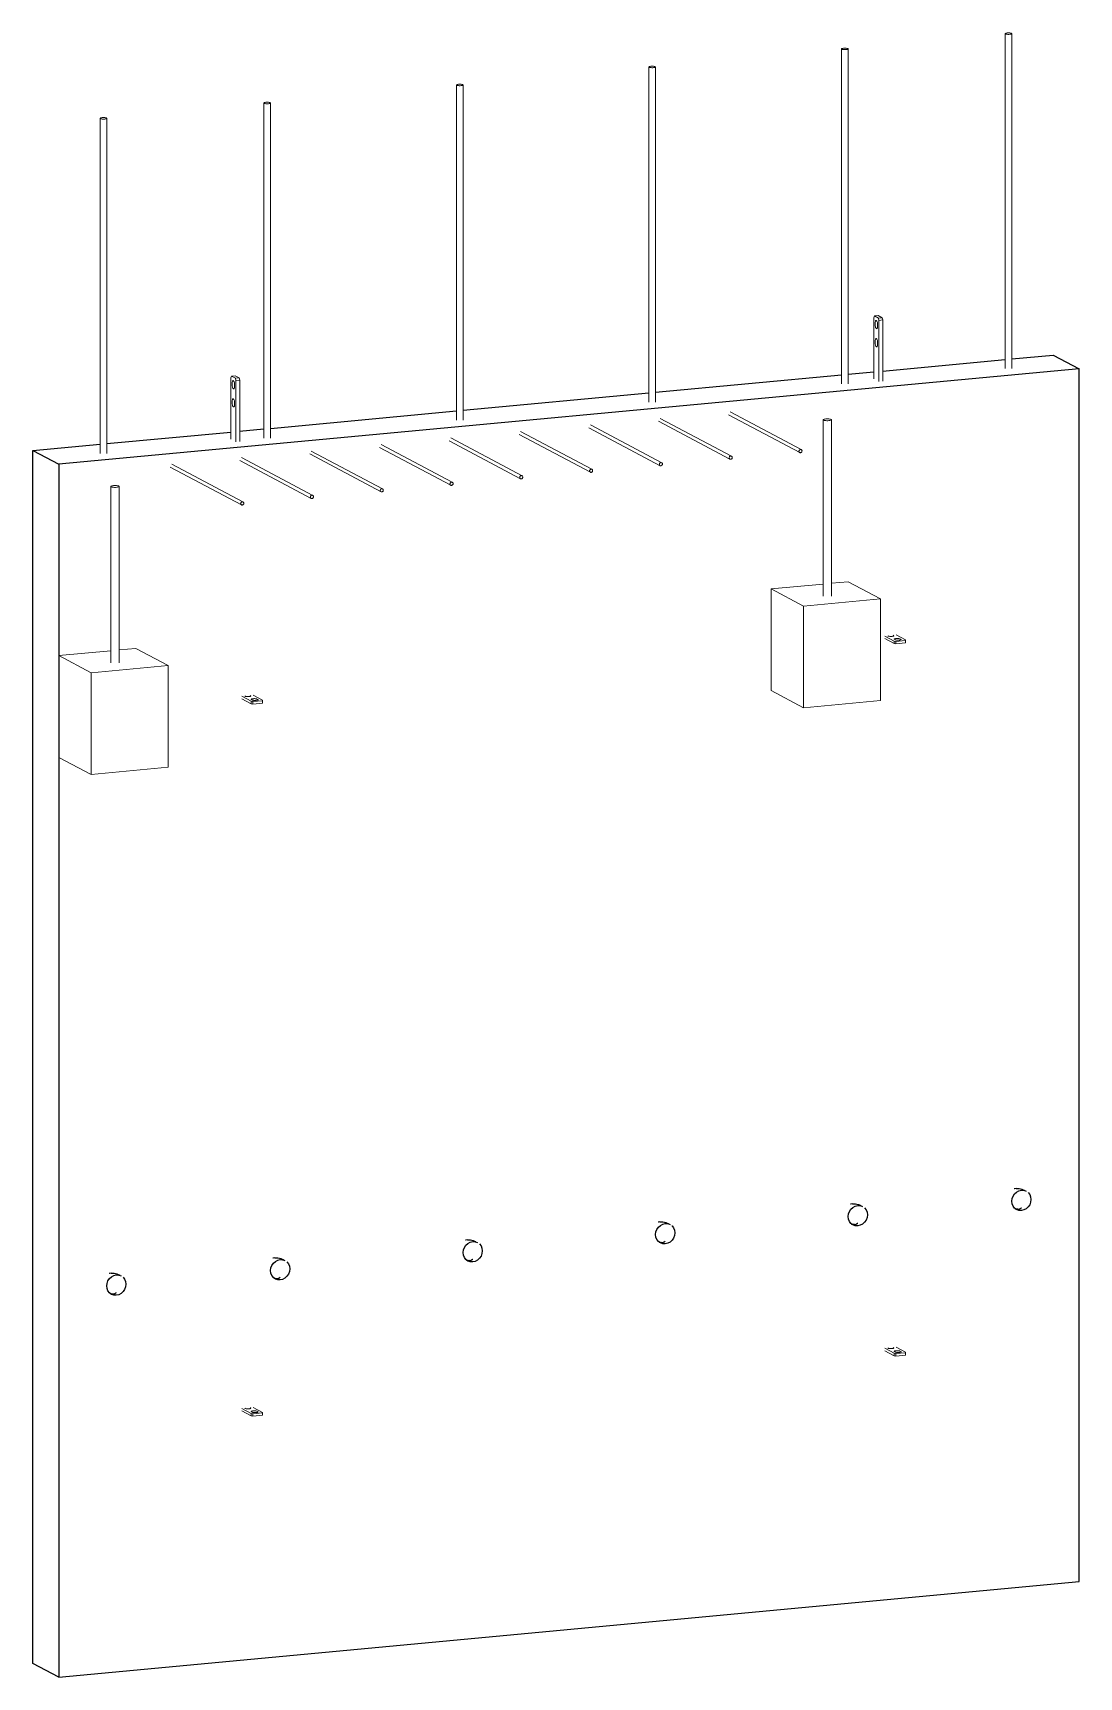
# Model space of a CAD drawing. Header units: millimetres. Extents: x 35092 to 49551, y -62783 to -4705.
# Drawn here: x 35092 to 37597, y -8643 to -4705 of the extents above.
import ezdxf

# ---------------------------------------------------------------- set-up
doc = ezdxf.new("R2010")
doc.units = ezdxf.units.MM
for name, color, linetype, lineweight in [('A-GENM', 13, 'Continuous', 18), ('A-WALL', 113, 'Continuous', 25), ('S-BEAM', 12, 'Continuous', 18), ('S-RBAR', 171, 'Continuous', 18)]:
    doc.layers.add(name, color=color, linetype=linetype, lineweight=lineweight)

# ---------------------------------------------------------------- blocks, each defined once
blk = doc.blocks.new('Rebar Bar - Part 812285986-431004-3D Ortho')
at = {"layer": 'S-RBAR'}
for p, q in [((37419.7, -4706.8), (37419.7, -5509.3)), ((37435.7, -5509.3), (37435.7, -4706.8))]:
    blk.add_line(p, q, dxfattribs=at)
for points in [[(37435.1, -4706.1, 0), (37434, -4705.7, 0), (37432.6, -4705.4, 0), (37430.8, -4705.1, 0), (37428.7, -4705, 0), (37426.6, -4705, 0), (37424.6, -4705.1, 0), (37422.8, -4705.4, 0), (37421.4, -4705.7, 0), (37420.3, -4706.1, 0), (37419.8, -4706.6, 0), (37419.8, -4707, 0), (37420.4, -4707.5, 0)], [(37420.4, -4707.5, 0), (37421.4, -4707.9, 0), (37422.9, -4708.2, 0), (37424.7, -4708.4, 0), (37426.7, -4708.6, 0), (37428.8, -4708.6, 0), (37430.8, -4708.4, 0), (37432.6, -4708.2, 0), (37434.1, -4707.9, 0), (37435.1, -4707.5, 0), (37435.7, -4707, 0), (37435.7, -4706.5, 0), (37435.1, -4706.1, 0)]]:
    blk.add_polyline3d(points, dxfattribs=at)
blk = doc.blocks.new('RR spread anchor face based - RR-SA-1_4-160-614768-3D Ortho')
at = {"layer": 'A-GENM'}
for p, q in [((35591.7, -6294), (35614.1, -6305.9)), ((35614.1, -6311.8), (35591.7, -6299.9)), ((35600.2, -6293.9), (35599, -6293.3)), ((35611.9, -6292.1), (35613.1, -6292.7)), ((35641.8, -6303.3), (35619.3, -6291.4)), ((35628, -6300.6), (35630.3, -6301.9)), ((35614.1, -6305.9), (35618.4, -6306.7)), ((35614.1, -6311.8), (35614.1, -6305.9)), ((35618.4, -6312.6), (35614.1, -6311.8)), ((35617.4, -6303.1), (35615.1, -6301.8)), ((35618.4, -6306.7), (35641.4, -6304.6)), ((35618.4, -6306.7), (35618.4, -6312.6)), ((35641.4, -6310.4), (35618.4, -6312.6)), ((35641.4, -6304.6), (35641.8, -6303.3)), ((35641.4, -6304.6), (35641.4, -6310.4)), ((35641.8, -6309.2), (35641.4, -6310.4)), ((35641.8, -6303.3), (35641.8, -6309.2))]:
    blk.add_line(p, q, dxfattribs=at)
for points in [[(35613.1, -6292.7, 0), (35613.6, -6293.1, 0), (35613.6, -6293.5, 0), (35613.1, -6293.9, 0), (35612.2, -6294.3, 0), (35610.9, -6294.6, 0), (35609.4, -6294.8, 0), (35607.6, -6294.9, 0), (35605.8, -6294.9, 0), (35604, -6294.8, 0), (35602.4, -6294.6, 0), (35601.1, -6294.3, 0), (35600.2, -6293.9, 0)], [(35615.1, -6301.8, 0), (35614.6, -6301.5, 0), (35614.6, -6301, 0), (35615.1, -6300.7, 0), (35616, -6300.3, 0), (35617.3, -6300, 0), (35618.9, -6299.8, 0), (35620.6, -6299.7, 0), (35622.4, -6299.7, 0), (35624.2, -6299.8, 0), (35625.8, -6300, 0), (35627.1, -6300.3, 0), (35628, -6300.6, 0)], [(35630.3, -6301.9, 0), (35630.8, -6302.3, 0), (35630.8, -6302.7, 0), (35630.4, -6303.1, 0), (35629.5, -6303.4, 0), (35628.2, -6303.7, 0), (35626.6, -6303.9, 0), (35624.8, -6304, 0), (35623, -6304, 0), (35621.2, -6303.9, 0), (35619.7, -6303.7, 0), (35618.4, -6303.4, 0), (35617.4, -6303.1, 0)]]:
    blk.add_polyline3d(points, dxfattribs=at)
blk = doc.blocks.new('RR spread anchor face based - RR-SA-2_5-250-614728-3D Ortho')
at = {"layer": 'A-GENM'}
for p, q in [((35567, -5527.2), (35566, -5531.6)), ((35566, -5531.6), (35566, -5678)), ((35567, -5527.2), (35576.2, -5526.4)), ((35576.7, -5532.4), (35567, -5527.2)), ((35569.1, -5549.3), (35569.1, -5543.5)), ((35574.6, -5546.4), (35574.6, -5552.2)), ((35576.2, -5526.4), (35585.9, -5531.5)), ((35576.7, -5532.4), (35585.9, -5531.5)), ((35577.7, -5537.8), (35576.7, -5532.4)), ((35586.9, -5536.9), (35577.7, -5537.8)), ((35577.7, -5684.2), (35577.7, -5537.8)), ((35585.9, -5531.5), (35586.9, -5536.9)), ((35586.9, -5536.9), (35586.9, -5683.4)), ((35569.1, -5592.7), (35569.1, -5586.9)), ((35574.6, -5589.7), (35574.6, -5595.6))]:
    blk.add_line(p, q, dxfattribs=at)
for points in [[(35569.1, -5543.5, 0), (35569.2, -5541.8, 0), (35569.5, -5540.3, 0), (35569.9, -5539.1, 0), (35570.5, -5538.3, 0), (35571.1, -5538, 0), (35571.8, -5538.1, 0), (35572.5, -5538.7, 0), (35573.2, -5539.7, 0), (35573.8, -5541.1, 0), (35574.2, -5542.8, 0), (35574.5, -5544.6, 0), (35574.6, -5546.4, 0)], [(35571.8, -5557.6, 0), (35571.1, -5557, 0), (35570.5, -5556, 0), (35569.9, -5554.6, 0), (35569.5, -5552.9, 0), (35569.2, -5551.2, 0), (35569.1, -5549.3, 0)], [(35574.6, -5552.2, 0), (35574.5, -5553.9, 0), (35574.2, -5555.4, 0), (35573.8, -5556.6, 0), (35573.2, -5557.4, 0), (35572.5, -5557.7, 0)], [(35569.1, -5586.9, 0), (35569.2, -5585.2, 0), (35569.5, -5583.6, 0), (35569.9, -5582.5, 0), (35570.5, -5581.7, 0), (35571.1, -5581.3, 0), (35571.8, -5581.5, 0), (35572.5, -5582.1, 0), (35573.2, -5583.1, 0), (35573.8, -5584.5, 0), (35574.2, -5586.1, 0), (35574.5, -5587.9, 0), (35574.6, -5589.7, 0)], [(35571.8, -5601, 0), (35571.1, -5600.4, 0), (35570.5, -5599.3, 0), (35569.9, -5598, 0), (35569.5, -5596.3, 0), (35569.2, -5594.5, 0), (35569.1, -5592.7, 0)], [(35574.6, -5595.6, 0), (35574.5, -5597.3, 0), (35574.2, -5598.8, 0), (35573.8, -5600, 0), (35573.2, -5600.8, 0), (35572.5, -5601.1, 0)]]:
    blk.add_polyline3d(points, dxfattribs=at)
blk = doc.blocks.new('Rebar Bar - Part 607735188-431004-3D Ortho')
at = {"layer": 'S-RBAR'}
for p, q in [((35278.5, -5791.4), (35278.5, -6214.1)), ((35298.5, -6214.1), (35298.5, -5791.4))]:
    blk.add_line(p, q, dxfattribs=at)
for points in [[(35297.7, -5790.5, 0), (35296.4, -5790, 0), (35294.6, -5789.6, 0), (35292.3, -5789.3, 0), (35289.8, -5789.2, 0), (35287.2, -5789.2, 0), (35284.6, -5789.3, 0), (35282.4, -5789.6, 0), (35280.5, -5790, 0), (35279.2, -5790.6, 0), (35278.6, -5791.1, 0), (35278.6, -5791.7, 0), (35279.3, -5792.3, 0)], [(35279.3, -5792.3, 0), (35280.6, -5792.8, 0), (35282.5, -5793.2, 0), (35284.7, -5793.5, 0), (35287.3, -5793.6, 0), (35289.9, -5793.6, 0), (35292.4, -5793.5, 0), (35294.6, -5793.2, 0), (35296.5, -5792.7, 0), (35297.8, -5792.2, 0), (35298.4, -5791.7, 0), (35298.4, -5791.1, 0), (35297.7, -5790.5, 0)]]:
    blk.add_polyline3d(points, dxfattribs=at)
blk = doc.blocks.new('Rebar Bar - Part 2669675448-431004-3D Ortho')
at = {"layer": 'S-RBAR'}
for p, q in [((35253, -4909.7), (35253, -5712.2)), ((35269, -5712.2), (35269, -4909.7))]:
    blk.add_line(p, q, dxfattribs=at)
for points in [[(35268.4, -4909, 0), (35267.4, -4908.6, 0), (35265.9, -4908.2, 0), (35264.1, -4908, 0), (35262, -4907.9, 0), (35260, -4907.9, 0), (35257.9, -4908, 0), (35256.1, -4908.3, 0), (35254.7, -4908.6, 0), (35253.6, -4909, 0), (35253.1, -4909.4, 0), (35253.1, -4909.9, 0), (35253.7, -4910.4, 0)], [(35253.7, -4910.4, 0), (35254.7, -4910.8, 0), (35256.2, -4911.1, 0), (35258, -4911.3, 0), (35260, -4911.4, 0), (35262.1, -4911.4, 0), (35264.1, -4911.3, 0), (35265.9, -4911.1, 0), (35267.4, -4910.7, 0), (35268.4, -4910.3, 0), (35269, -4909.9, 0), (35269, -4909.4, 0), (35268.4, -4909, 0)]]:
    blk.add_polyline3d(points, dxfattribs=at)
blk = doc.blocks.new('Rebar Bar - Part 3977270317-431004-3D Ortho')
at = {"layer": 'S-RBAR'}
for p, q in [((37027.9, -4743.5), (37027.9, -5546)), ((37043.9, -5546), (37043.9, -4743.5))]:
    blk.add_line(p, q, dxfattribs=at)
for points in [[(37043.3, -4742.8, 0), (37042.2, -4742.4, 0), (37040.7, -4742.1, 0), (37038.9, -4741.8, 0), (37036.9, -4741.7, 0), (37034.8, -4741.7, 0), (37032.8, -4741.8, 0), (37031, -4742.1, 0), (37029.5, -4742.4, 0), (37028.5, -4742.8, 0), (37027.9, -4743.3, 0), (37028, -4743.7, 0), (37028.5, -4744.2, 0)], [(37028.5, -4744.2, 0), (37029.6, -4744.6, 0), (37031, -4744.9, 0), (37032.9, -4745.1, 0), (37034.9, -4745.2, 0), (37037, -4745.2, 0), (37039, -4745.1, 0), (37040.8, -4744.9, 0), (37042.2, -4744.6, 0), (37043.3, -4744.2, 0), (37043.8, -4743.7, 0), (37043.8, -4743.2, 0), (37043.3, -4742.8, 0)]]:
    blk.add_polyline3d(points, dxfattribs=at)
blk = doc.blocks.new('Rebar Bar - Part 1808199746-431004-3D Ortho')
at = {"layer": 'S-RBAR'}
for p, q in [((36757.3, -5619.8), (36928, -5710.4)), ((36931.7, -5703.3), (36761.1, -5612.7))]:
    blk.add_line(p, q, dxfattribs=at)
for points in [[(36933.5, -5706.5, 0), (36933.4, -5705.5, 0), (36933, -5704.6, 0), (36932.4, -5703.8, 0), (36931.7, -5703.3, 0), (36930.8, -5703, 0), (36929.8, -5702.9, 0), (36928.9, -5703.1, 0), (36928, -5703.6, 0), (36927.2, -5704.3, 0), (36926.6, -5705.2, 0), (36926.3, -5706.1, 0), (36926.1, -5707.2, 0)], [(36926.1, -5707.2, 0), (36926.3, -5708.2, 0), (36926.6, -5709.1, 0), (36927.2, -5709.8, 0), (36928, -5710.4, 0), (36928.9, -5710.7, 0), (36929.8, -5710.7, 0), (36930.8, -5710.5, 0), (36931.7, -5710, 0), (36932.4, -5709.3, 0), (36933, -5708.5, 0), (36933.4, -5707.5, 0), (36933.5, -5706.5, 0)]]:
    blk.add_polyline3d(points, dxfattribs=at)

msp = doc.modelspace()

# ---------------------------------------------------------------- linework, layer by layer
at = {"layer": 'A-WALL'}
for p, q in [((37597.00138, -5509.64333), (35153.71554, -5738.42194)), ((37126.60181, -5514.99734), (37419.79962, -5487.54358)), ((37435.66255, -5486.05824), (37535.04896, -5476.75213)), ((37535.04896, -5476.75213), (37597.00138, -5509.64333)), ((37597.00138, -8414.62805), (37597.00138, -5509.64333)), ((36582.81749, -5565.91493), (37027.95189, -5524.23449)), ((37043.81482, -5522.74915), (37105.76579, -5516.94833)), ((36121.82016, -5609.08071), (36566.95456, -5567.40026)), ((35660.82283, -5652.24648), (36105.95723, -5610.56604)), ((35268.97511, -5688.93739), (35565.91726, -5661.13303)), ((35586.87074, -5659.17103), (35644.95991, -5653.73182)), ((35091.76312, -5705.53075), (35253.11218, -5690.42273)), ((35091.76312, -8610.51546), (35091.76312, -5705.53075)), ((35091.76312, -5705.53075), (35153.71554, -5738.42194)), ((35153.71554, -5738.42194), (35153.71554, -8643.40666)), ((35153.71554, -8643.40666), (37597.00138, -8414.62805)), ((35153.71554, -8643.40666), (35091.76312, -8610.51546))]:
    msp.add_line(p, q, dxfattribs=at)
for points in [[(37458.70218, -7525.86272, 0), (37452.73643, -7525.59092, 0), (37447.17725, -7523.67682, 0), (37442.40346, -7520.25086, 0), (37438.74041, -7515.54652, 0), (37436.43772, -7509.88439, 0), (37435.65231, -7503.65034, 0), (37436.43772, -7497.2692, 0), (37438.74041, -7491.17584, 0), (37442.40346, -7485.78552, 0), (37447.17725, -7481.46557, 0), (37452.73643, -7478.51039, 0), (37458.70218, -7477.12137, 0)], [(37445.97351, -7473.08799, 0), (37442.31525, -7473.62673, 0), (37441.50783, -7473.8337, 0)], [(37445.97351, -7473.08799, 0), (37449.66819, -7472.93823, 0), (37453.31902, -7473.17296, 0), (37456.85466, -7473.76553, 0), (37460.22092, -7474.67357, 0), (37463.38408, -7475.84739, 0), (37466.32968, -7477.23758, 0), (37466.55319, -7477.35535, 0)], [(37458.70218, -7477.12137, 0), (37464.66792, -7477.39317, 0), (37470.22711, -7479.30728, 0)], [(37475.0009, -7482.73324, 0), (37478.66395, -7487.43758, 0), (37480.96664, -7493.0997, 0), (37481.75205, -7499.33376, 0), (37480.96664, -7505.7149, 0), (37478.66395, -7511.80825, 0), (37475.0009, -7517.19858, 0), (37470.22711, -7521.51853, 0), (37464.66792, -7524.47371, 0), (37458.70218, -7525.86272, 0)], [(37066.85445, -7562.55363, 0), (37060.88871, -7562.28183, 0), (37055.32952, -7560.36773, 0), (37050.55573, -7556.94177, 0), (37046.89268, -7552.23743, 0), (37044.58999, -7546.5753, 0), (37043.80458, -7540.34125, 0), (37044.58999, -7533.96011, 0), (37046.89268, -7527.86675, 0), (37050.55573, -7522.47643, 0), (37055.32952, -7518.15648, 0), (37060.88871, -7515.2013, 0), (37066.85445, -7513.81228, 0)], [(37054.12578, -7509.7789, 0), (37050.46752, -7510.31764, 0), (37049.66011, -7510.52461, 0)], [(37054.12578, -7509.7789, 0), (37057.82046, -7509.62914, 0), (37061.47129, -7509.86387, 0), (37065.00693, -7510.45644, 0), (37068.3732, -7511.36448, 0), (37071.53635, -7512.5383, 0), (37074.48195, -7513.92849, 0), (37074.70546, -7514.04626, 0)], [(37066.85445, -7513.81228, 0), (37072.82019, -7514.08408, 0), (37078.37938, -7515.99819, 0)], [(37083.15317, -7519.42415, 0), (37086.81622, -7524.12849, 0), (37089.11891, -7529.79061, 0), (37089.90432, -7536.02467, 0), (37089.11891, -7542.40581, 0), (37086.81622, -7548.49916, 0), (37083.15317, -7553.88949, 0), (37078.37938, -7558.20944, 0), (37072.82019, -7561.16462, 0), (37066.85445, -7562.55363, 0)], [(37450.6349, -7522.87023, 0), (37449.05464, -7522.93447, 0), (37447.53574, -7522.83737, 0), (37446.1461, -7522.60533, 0), (37444.9365, -7522.28015, 0), (37443.93721, -7521.9106, 0), (37443.15922, -7521.5448, 0), (37443.10712, -7521.51734, 0)], [(37450.6349, -7522.87023, 0), (37452.19961, -7522.63999, 0), (37453.67409, -7522.2626, 0), (37454.9965, -7521.77662, 0), (37456.1247, -7521.23254, 0), (37457.03802, -7520.6839, 0), (37457.73458, -7520.18003, 0), (37458.22637, -7519.76165, 0), (37458.53392, -7519.45935, 0), (37458.68176, -7519.29402, 0), (37458.70439, -7519.26612, 0)], [(36605.85712, -7605.71941, 0), (36599.89138, -7605.44761, 0), (36594.33219, -7603.5335, 0), (36589.5584, -7600.10754, 0), (36585.89535, -7595.4032, 0), (36583.59266, -7589.74108, 0), (36582.80726, -7583.50702, 0), (36583.59266, -7577.12588, 0), (36585.89535, -7571.03253, 0), (36589.5584, -7565.6422, 0), (36594.33219, -7561.32225, 0), (36599.89138, -7558.36707, 0), (36605.85712, -7556.97806, 0)], [(36593.12845, -7552.94467, 0), (36589.47019, -7553.48342, 0), (36588.66278, -7553.69039, 0)], [(36593.12845, -7552.94467, 0), (36596.82313, -7552.79492, 0), (36600.47396, -7553.02964, 0), (36604.00961, -7553.62221, 0), (36607.37587, -7554.53026, 0), (36610.53903, -7555.70408, 0), (36613.48463, -7557.09427, 0), (36613.70813, -7557.21204, 0)], [(36605.85712, -7556.97806, 0), (36611.82287, -7557.24986, 0), (36617.38206, -7559.16396, 0)], [(37058.78717, -7559.56114, 0), (37057.20692, -7559.62538, 0), (37055.68801, -7559.52828, 0), (37054.29837, -7559.29624, 0), (37053.08877, -7558.97106, 0), (37052.08948, -7558.60151, 0), (37051.31149, -7558.23571, 0), (37051.25939, -7558.20825, 0)], [(37058.78717, -7559.56114, 0), (37060.35188, -7559.3309, 0), (37061.82636, -7558.95351, 0), (37063.14877, -7558.46753, 0), (37064.27697, -7557.92345, 0), (37065.19029, -7557.37481, 0), (37065.88685, -7556.87094, 0), (37066.37864, -7556.45256, 0), (37066.68619, -7556.15026, 0), (37066.83403, -7555.98493, 0), (37066.85666, -7555.95703, 0)], [(36144.85979, -7648.88519, 0), (36138.89405, -7648.61338, 0), (36133.33486, -7646.69928, 0), (36128.56108, -7643.27332, 0), (36124.89802, -7638.56898, 0), (36122.59533, -7632.90685, 0), (36121.80993, -7626.6728, 0), (36122.59533, -7620.29166, 0), (36124.89802, -7614.1983, 0), (36128.56108, -7608.80798, 0), (36133.33486, -7604.48803, 0), (36138.89405, -7601.53285, 0), (36144.85979, -7600.14383, 0)], [(36132.13112, -7596.11045, 0), (36128.47287, -7596.64919, 0), (36127.66545, -7596.85616, 0)], [(36132.13112, -7596.11045, 0), (36135.8258, -7595.9607, 0), (36139.47663, -7596.19542, 0), (36143.01228, -7596.78799, 0), (36146.37854, -7597.69603, 0), (36149.5417, -7598.86985, 0), (36152.4873, -7600.26004, 0), (36152.7108, -7600.37781, 0)], [(36144.85979, -7600.14383, 0), (36150.82554, -7600.41564, 0), (36156.38473, -7602.32974, 0)], [(36597.78984, -7602.72691, 0), (36599.35456, -7602.49667, 0), (36600.82903, -7602.11928, 0), (36602.15144, -7601.63331, 0), (36603.27964, -7601.08922, 0), (36604.19296, -7600.54058, 0), (36604.88952, -7600.03671, 0), (36605.38131, -7599.61834, 0), (36605.68886, -7599.31604, 0), (36605.8367, -7599.15071, 0), (36605.85933, -7599.12281, 0)], [(36622.10594, -7562.542, 0), (36622.15584, -7562.58992, 0), (36625.81889, -7567.29426, 0), (36628.12158, -7572.95639, 0), (36628.90699, -7579.19044, 0), (36628.12158, -7585.57158, 0), (36625.81889, -7591.66494, 0), (36622.15584, -7597.05526, 0), (36617.38206, -7601.37521, 0), (36611.82287, -7604.33039, 0), (36605.85712, -7605.71941, 0)], [(35671.1338, -7639.27623, 0), (35667.47554, -7639.81497, 0), (35666.66812, -7640.02194, 0)], [(35671.1338, -7639.27623, 0), (35674.82848, -7639.12647, 0), (35678.47931, -7639.3612, 0), (35682.01495, -7639.95376, 0), (35685.38121, -7640.86181, 0), (35688.54437, -7642.03563, 0), (35691.48997, -7643.42582, 0), (35691.71348, -7643.54359, 0)], [(36161.15851, -7605.7557, 0), (36164.82156, -7610.46004, 0), (36167.12425, -7616.12217, 0), (36167.90966, -7622.35622, 0), (36167.12425, -7628.73736, 0), (36164.82156, -7634.83072, 0), (36161.15851, -7640.22104, 0), (36156.38473, -7644.54099, 0), (36150.82554, -7647.49617, 0), (36144.85979, -7648.88519, 0)], [(36597.78984, -7602.72691, 0), (36596.20959, -7602.79116, 0), (36594.69068, -7602.69405, 0), (36593.30104, -7602.46202, 0), (36592.09145, -7602.13684, 0), (36591.09215, -7601.76729, 0), (36590.31416, -7601.40148, 0), (36590.26206, -7601.37403, 0)], [(35278.82507, -7676.0103, 0), (35275.16681, -7676.54905, 0), (35274.35939, -7676.75601, 0)], [(35278.82507, -7676.0103, 0), (35282.51975, -7675.86055, 0), (35286.17058, -7676.09527, 0), (35289.70622, -7676.68784, 0), (35293.07248, -7677.59589, 0), (35296.23564, -7678.76971, 0), (35299.18124, -7680.15989, 0), (35299.40475, -7680.27766, 0)], [(35683.86247, -7692.05096, 0), (35677.89672, -7691.77916, 0), (35672.33753, -7689.86506, 0), (35667.56375, -7686.4391, 0), (35663.9007, -7681.73476, 0), (35661.598, -7676.07263, 0), (35660.8126, -7669.83857, 0), (35661.598, -7663.45744, 0), (35663.9007, -7657.36408, 0), (35667.56375, -7651.97376, 0), (35672.33753, -7647.6538, 0), (35677.89672, -7644.69863, 0), (35683.86247, -7643.30961, 0)], [(35683.86247, -7643.30961, 0), (35689.82821, -7643.58141, 0), (35695.3874, -7645.49552, 0)], [(35700.16118, -7648.92147, 0), (35703.82424, -7653.62581, 0), (35706.12693, -7659.28794, 0), (35706.91233, -7665.522, 0), (35706.12693, -7671.90313, 0), (35703.82424, -7677.99649, 0), (35700.16118, -7683.38682, 0), (35695.3874, -7687.70677, 0), (35689.82821, -7690.66195, 0), (35683.86247, -7692.05096, 0)], [(36136.79252, -7645.89269, 0), (36135.21226, -7645.95693, 0), (36133.69335, -7645.85983, 0), (36132.30372, -7645.62779, 0), (36131.09412, -7645.30261, 0), (36130.09483, -7644.93306, 0), (36129.31683, -7644.56726, 0), (36129.26473, -7644.53981, 0)], [(36136.79252, -7645.89269, 0), (36138.35723, -7645.66245, 0), (36139.83171, -7645.28506, 0), (36141.15411, -7644.79908, 0), (36142.28231, -7644.255, 0), (36143.19563, -7643.70636, 0), (36143.89219, -7643.20249, 0), (36144.38398, -7642.78411, 0), (36144.69153, -7642.48182, 0), (36144.83937, -7642.31648, 0), (36144.862, -7642.28858, 0)], [(35291.55374, -7728.78504, 0), (35285.58799, -7728.51323, 0), (35280.02881, -7726.59913, 0), (35275.25502, -7723.17317, 0), (35271.59197, -7718.46883, 0), (35269.28928, -7712.8067, 0), (35268.50387, -7706.57265, 0), (35269.28928, -7700.19151, 0), (35271.59197, -7694.09816, 0), (35275.25502, -7688.70783, 0), (35280.02881, -7684.38788, 0), (35285.58799, -7681.4327, 0), (35291.55374, -7680.04368, 0)], [(35291.55374, -7680.04368, 0), (35297.51948, -7680.31549, 0), (35303.07867, -7682.22959, 0)], [(35307.85246, -7685.65555, 0), (35311.51551, -7690.35989, 0), (35313.8182, -7696.02202, 0), (35314.60361, -7702.25607, 0), (35313.8182, -7708.63721, 0), (35311.51551, -7714.73057, 0), (35307.85246, -7720.12089, 0), (35303.07867, -7724.44084, 0), (35297.51948, -7727.39602, 0), (35291.55374, -7728.78504, 0)], [(35675.79519, -7689.05847, 0), (35674.21493, -7689.12271, 0), (35672.69602, -7689.02561, 0), (35671.30639, -7688.79357, 0), (35670.09679, -7688.46839, 0), (35669.0975, -7688.09884, 0), (35668.31951, -7687.73304, 0), (35668.2674, -7687.70558, 0)], [(35675.79519, -7689.05847, 0), (35677.3599, -7688.82823, 0), (35678.83438, -7688.45084, 0), (35680.15678, -7687.96486, 0), (35681.28499, -7687.42078, 0), (35682.1983, -7686.87214, 0), (35682.89486, -7686.36826, 0), (35683.38666, -7685.94989, 0), (35683.6942, -7685.64759, 0), (35683.84205, -7685.48226, 0), (35683.86467, -7685.45436, 0)], [(35283.48646, -7725.79254, 0), (35281.9062, -7725.85678, 0), (35280.3873, -7725.75968, 0), (35278.99766, -7725.52765, 0), (35277.78806, -7725.20247, 0), (35276.78877, -7724.83292, 0), (35276.01078, -7724.46711, 0), (35275.95868, -7724.43966, 0)], [(35283.48646, -7725.79254, 0), (35285.05117, -7725.5623, 0), (35286.52565, -7725.18491, 0), (35287.84806, -7724.69893, 0), (35288.97626, -7724.15485, 0), (35289.88958, -7723.60621, 0), (35290.58614, -7723.10234, 0), (35291.07793, -7722.68396, 0), (35291.38548, -7722.38167, 0), (35291.53332, -7722.21634, 0), (35291.55595, -7722.18843, 0)]]:
    msp.add_polyline3d(points, dxfattribs=at)
at = {"layer": 'S-BEAM'}
for p, q in [((36859.40565, -6036.8773), (36984.28947, -6025.18373)), ((37004.11813, -6023.32706), (37043.80458, -6019.61099)), ((37121.2451, -6060.72499), (37043.80458, -6019.61099)), ((36859.40565, -6280.58407), (36859.40565, -6036.8773)), ((36859.40565, -6036.8773), (36936.84617, -6077.9913)), ((37121.2451, -6060.72499), (36936.84617, -6077.9913)), ((37121.2451, -6304.43176), (37121.2451, -6060.72499)), ((36936.84617, -6077.9913), (36936.84617, -6321.69807)), ((35298.42801, -6183.04043), (35338.11447, -6179.32436)), ((35415.55499, -6220.43836), (35338.11447, -6179.32436)), ((35153.71554, -6196.59068), (35278.59935, -6184.8971)), ((35153.71554, -6440.29745), (35153.71554, -6196.59068)), ((35153.71554, -6196.59068), (35231.15606, -6237.70467)), ((35415.55499, -6220.43836), (35231.15606, -6237.70467)), ((35415.55499, -6464.14513), (35415.55499, -6220.43836)), ((35231.15606, -6237.70467), (35231.15606, -6481.41144)), ((36859.40565, -6280.58407), (36936.84617, -6321.69807)), ((36936.84617, -6321.69807), (37121.2451, -6304.43176)), ((35153.71554, -6440.29745), (35231.15606, -6481.41144)), ((35231.15606, -6481.41144), (35415.55499, -6464.14513))]:
    msp.add_line(p, q, dxfattribs=at)

# ---------------------------------------------------------------- block references
at = {"layer": 'A-GENM'}
for name, p in [('RR spread anchor face based - RR-SA-2_5-250-614728-3D Ortho', (1539.73108, 144.17369)), ('RR spread anchor face based - RR-SA-2_5-250-614728-3D Ortho', (0, 0)), ('RR spread anchor face based - RR-SA-1_4-160-614768-3D Ortho', (1539.73108, 144.17369)), ('RR spread anchor face based - RR-SA-1_4-160-614768-3D Ortho', (0, 0)), ('RR spread anchor face based - RR-SA-1_4-160-614768-3D Ortho', (1539.73108, -1561.77371)), ('RR spread anchor face based - RR-SA-1_4-160-614768-3D Ortho', (0, -1705.9474))]:
    msp.add_blockref(name, p, dxfattribs=at)
at = {"layer": 'S-RBAR'}
for name, p in [('Rebar Bar - Part 812285986-431004-3D Ortho', (0, 0)), ('Rebar Bar - Part 3977270317-431004-3D Ortho', (0, 0)), ('Rebar Bar - Part 3977270317-431004-3D Ortho', (-460.99733, -43.16578)), ('Rebar Bar - Part 3977270317-431004-3D Ortho', (-921.99466, -86.33155)), ('Rebar Bar - Part 3977270317-431004-3D Ortho', (-1382.99198, -129.49733)), ('Rebar Bar - Part 2669675448-431004-3D Ortho', (0, 0)), ('Rebar Bar - Part 1808199746-431004-3D Ortho', (-167.11153, -15.64759)), ('Rebar Bar - Part 1808199746-431004-3D Ortho', (0, 0)), ('Rebar Bar - Part 607735188-431004-3D Ortho', (1705.69011, 159.71337)), ('Rebar Bar - Part 1808199746-431004-3D Ortho', (-501.33459, -46.94278)), ('Rebar Bar - Part 1808199746-431004-3D Ortho', (-334.22306, -31.29519)), ('Rebar Bar - Part 1808199746-431004-3D Ortho', (-1002.66919, -93.88556)), ('Rebar Bar - Part 1808199746-431004-3D Ortho', (-835.55766, -78.23797)), ('Rebar Bar - Part 1808199746-431004-3D Ortho', (-668.44613, -62.59038)), ('Rebar Bar - Part 1808199746-431004-3D Ortho', (-1336.89225, -125.18075)), ('Rebar Bar - Part 1808199746-431004-3D Ortho', (-1169.78072, -109.53316)), ('Rebar Bar - Part 607735188-431004-3D Ortho', (0, 0))]:
    msp.add_blockref(name, p, dxfattribs=at)

doc.saveas('drawing.dxf')
